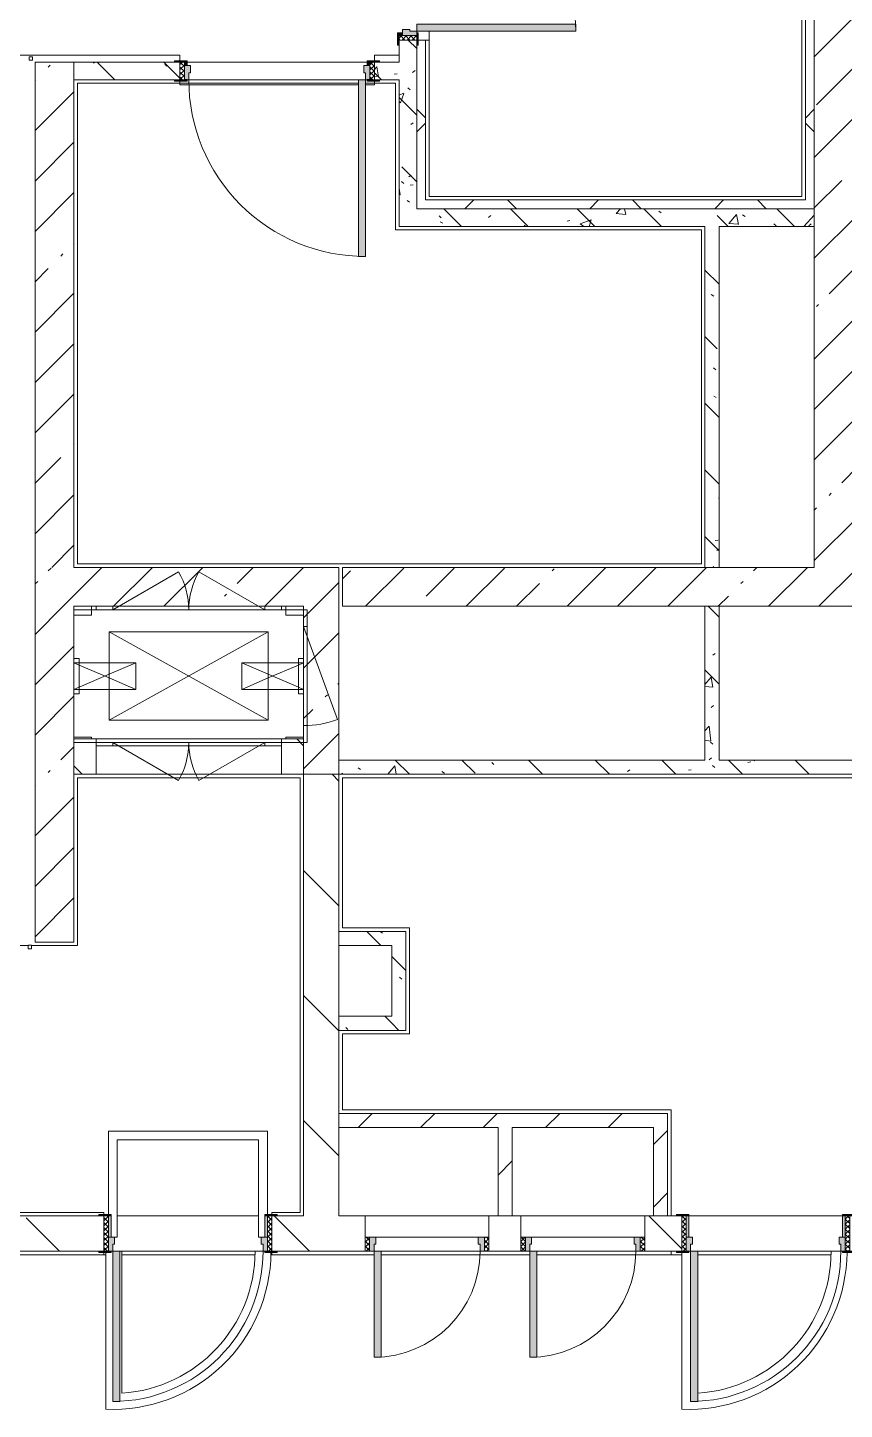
# Model space of a CAD drawing. Header units: millimetres. Extents: x -3724 to 231642, y -8553 to 29017.
# Drawn here: x 164412 to 169034, y 12505 to 20325 of the extents above; entities that cross this region are included whole.
import ezdxf

# ---------------------------------------------------------------- set-up
doc = ezdxf.new("R2010")
doc.units = ezdxf.units.MM
for name, color, linetype, lineweight, true_color in [('A-DOOR-2', 7, 'Continuous', 5, 0xaaaaaa), ('A-DOOR-3', 7, 'Continuous', 5, 0xe2e2e2), ('A-DOOR-FRAM-3', 7, 'Continuous', 5, 0xe2e2e2), ('A-DOOR-FRAM-4', 7, 'Continuous', 5, 0xaaaaaa), ('A-FLOR-1', 7, 'Continuous', 5, 0xaaaaaa), ('I-WALL-5', 7, 'Continuous', 5, 0x787878)]:
    doc.layers.add(name, color=color, linetype=linetype, lineweight=lineweight, true_color=true_color)
for name, color, linetype, lineweight in [('A-GENM-1', 7, 'Continuous', 5), ('A-WALL', 7, 'Continuous', 9), ('A-WALL-3', 7, 'Continuous', 5), ('I-WALL-3', 7, 'Continuous', 5), ('M-EQPM-2', 7, 'Continuous', 5)]:
    doc.layers.add(name, color=color, linetype=linetype, lineweight=lineweight)
pattern_1 = [(45, (79704.28, 0), (-285.1231, 285.1231), []), (45, (79989.4, 0), (-285.1231, 285.1231), [504.031, -100.806, 16.764, -84.042])]
pattern_2 = [(135, (79704.3, 0), (-377.1708, -377.1708), [533.4, -88.9, 17.78, -88.9]), (135, (79704.3, 376.94), (-377.1708, -377.1708), []), (50, (79704.3, 0), (637.6445, -55.7866), [66.675, -733.425]), (355, (79704.3, 0), (-123.3494, 668.699), [53.34, -586.74]), (100.451, (79757.4, -4.65), (514.299, 612.908), [56.665, -623.315]), (46.184, (79704.3, 177.8), (948.7764, -147.15), [100.012, -1100.137]), (96.636, (79783.3, 165.5), (830.909, 865.997), [84.998, -934.973]), (351.184, (79704.3, 177.8), (830.918, 865.988), [80.01, -880.11]), (21, (79793.2, 133.35), (530.6506, -357.9283), [66.675, -733.425]), (326, (79793.2, 133.35), (216.308, 644.6585), [53.34, -586.74]), (71.451, (79837.4, 103.5), (746.9596, 286.7243), [56.665, -623.315]), (37.5, (79704.28, 0), (10.81053, 295.9426), [16.764, -562.864, 16.764, -578.866, -588.962]), (37.5, (79704.28, 0), (10.81053, 295.9426), [-1175.258, 16.764, -572.198]), (7.5, (79704.28, 0), (233.8692, 350.6318), [16.764, -322.834, 16.764, -549.529, -224.472]), (7.5, (79704.28, 0), (233.8692, 350.6318), [-905.891, 16.764, -207.708]), (327.5, (79506.03, 0), (474.5678, -20.0513), [16.764, -205.486, 16.764, -676.656, -920.115]), (327.5, (79506.03, 0), (474.5678, -20.0513), [-915.67, 16.764, -903.351]), (317.5, (79417.13, 0), (518.4522, 88.9934), [16.764, -272.161, 16.764, -443.738, -653.415]), (317.5, (79417.13, 0), (518.4522, 88.9934), [-749.427, 16.764, -636.651])]
pattern_3 = [(135, (79704.3, 0), (-353.5534, -353.5534), [])]
pattern_4 = [(45, (79704.28, 0), (-176.7767, 176.7767), [])]
pattern_5 = [(45, (79704.3, 0), (-353.5534, 353.5534), []), (135, (79704.3, 0), (-353.5534, -353.5534), [])]

# ---------------------------------------------------------------- blocks, each defined once
blk = doc.blocks.new('110_Дверь_СКБ_1Ст_Внутренняя1 - Д-11а _огнестойкость EI 15_-32666892-1_3_1_птичка')
at = {"layer": 'A-DOOR-2'}
h = blk.add_hatch(dxfattribs=at)
h.set_pattern_fill('FP_147', color=256, style=0, pattern_type=2)
h.set_pattern_definition([(135, (1751.41, 114.685), (-14.14214, -14.14214), []), (225, (1751.41, 114.685), (14.14214, -14.14214), [])])
h.paths.add_polyline_path([(537.5, 50), (537.5, -50), (562.5, -50), (562.5, 50)])
at = {"layer": 'A-DOOR-3'}
h = blk.add_hatch(color=256, dxfattribs=at)
h.paths.add_polyline_path([(-512.5, 50), (-512.5, -30), (-477.5, -30), (-477.5, 10), (-487.5, 10), (-487.5, 50), (-508.4, 50)])
h.paths.add_polyline_path([(522.5, 50), (512.5, 50), (512.5, 10), (502.5, 10), (502.5, -30), (537.5, -30), (537.5, 50)])
at = {"layer": 'A-DOOR-FRAM-3'}
for points in [[(-447.5, 1050), (-487.5, 1050), (-486.3, 50), (-447.5, 50), (-447.5, 900)], [(-537.5, 58), (-567.5, 58), (-567.5, 50), (-497.5, 50), (-497.5, 58), (-517.5, 58)], [(562.5, 58), (522.5, 58), (522.5, 50), (592.5, 50), (592.5, 58)], [(-497.5, -50), (-567.5, -50), (-567.5, -58), (-497.5, -58)], [(-497.5, -30), (-512.5, -30), (-512.5, -50), (-497.5, -50), (-497.5, -32.8)], [(537.5, -30), (522.5, -30), (522.5, -50), (537.5, -50)], [(537.5, -50), (522.5, -50), (522.5, -58), (592.5, -58), (592.5, -50), (562.5, -50)]]:
    blk.add_hatch(color=256, dxfattribs=at).paths.add_polyline_path(points)
at = {"layer": 'A-DOOR-FRAM-4'}
h = blk.add_hatch(dxfattribs=at)
h.set_pattern_fill('FP_148', color=256, style=0, pattern_type=2)
h.set_pattern_definition([(45, (-371.384, 114.685), (-14.1421, 14.1421), []), (135, (-371.384, 114.685), (-14.1421, -14.1421), [])])
h.paths.add_polyline_path([(-537.5, 50), (-537.5, -50), (-512.5, -50), (-512.5, 50)])
at = {"layer": 'A-DOOR-2'}
for p, q in [((-487.5, 1050), (-487.5, 50)), ((-447.5, 1050), (-487.5, 1050)), ((-447.5, 50), (-447.5, 1050)), ((-487.5, 50), (-447.5, 50))]:
    blk.add_line(p, q, dxfattribs=at)
blk.add_arc((-487.5, 50), 1000, 360, 90, dxfattribs=at)
at = {"layer": 'A-DOOR-FRAM-4'}
for p, q in [((-497.5, 58), (-567.5, 58)), ((-567.5, 58), (-567.5, 50)), ((-567.5, 50), (-497.5, 50)), ((-512.5, 50), (-537.5, 50)), ((-537.5, 50), (-537.5, -50)), ((-487.5, 50), (-512.5, 50)), ((-512.5, 50), (-512.5, -30)), ((-512.5, -50), (-512.5, 50)), ((-497.5, 50), (-512.5, 50)), ((-512.5, 50), (-512.5, 49)), ((-512.5, 49), (-497.5, 49)), ((-497.5, 50), (-497.5, 58)), ((-497.5, 49), (-497.5, 50)), ((-487.5, 10), (-487.5, 50)), ((-477.5, 10), (-487.5, 10)), ((-477.5, -30), (-477.5, 10)), ((512.5, 10), (502.5, 10)), ((502.5, 10), (502.5, -30)), ((512.5, 50), (512.5, 10)), ((537.5, 50), (512.5, 50)), ((592.5, 58), (522.5, 58)), ((522.5, 58), (522.5, 50)), ((537.5, 50), (522.5, 50)), ((522.5, 50), (522.5, 49)), ((522.5, 50), (592.5, 50)), ((522.5, 49), (537.5, 49)), ((537.5, -30), (537.5, 50)), ((562.5, 50), (537.5, 50)), ((537.5, 50), (537.5, -50)), ((537.5, 49), (537.5, 50)), ((562.5, -50), (562.5, 50)), ((592.5, 50), (592.5, 58)), ((-497.5, -50), (-567.5, -50)), ((-567.5, -50), (-567.5, -58)), ((-567.5, -58), (-497.5, -58)), ((-537.5, -50), (-512.5, -50)), ((-512.5, -30), (-477.5, -30)), ((-497.5, -30), (-512.5, -30)), ((-512.5, -30), (-512.5, -50)), ((-512.5, -50), (-497.5, -50)), ((-497.5, -50), (-497.5, -30)), ((-497.5, -58), (-497.5, -50)), ((502.5, -30), (537.5, -30)), ((537.5, -30), (522.5, -30)), ((522.5, -30), (522.5, -50)), ((522.5, -50), (537.5, -50)), ((592.5, -50), (522.5, -50)), ((522.5, -50), (522.5, -58)), ((522.5, -58), (592.5, -58)), ((537.5, -50), (537.5, -30)), ((537.5, -50), (562.5, -50)), ((592.5, -58), (592.5, -50))]:
    blk.add_line(p, q, dxfattribs=at)
blk = doc.blocks.new('110_Дверь_СКБ_2Ст - Д-10а_ СОШ_Дв_1450x2100h_Горячий цех-25784455-1_3_1_птичка')
at = {"layer": 'A-DOOR-2'}
h = blk.add_hatch(dxfattribs=at)
h.set_pattern_fill('FP_156', color=256, style=0, pattern_type=2)
h.set_pattern_definition([(135, (1601.41, 114.685), (-14.14214, -14.14214), []), (225, (1601.41, 114.685), (14.14214, -14.14214), [])])
h.paths.add_polyline_path([(712.5, 50), (687.5, 50), (687.5, -50), (712.5, -50)])
at = {"layer": 'A-DOOR-3'}
for points in [[(662.5, 100), (662.5, 950), (622.5, 950), (622.5, 50), (662.5, 50)], [(-597.5, 98.9), (-597.5, 450), (-637.5, 450), (-637.5, 50), (-597.5, 50)]]:
    blk.add_hatch(color=256, dxfattribs=at).paths.add_polyline_path(points)
h = blk.add_hatch(color=256, dxfattribs=at)
h.paths.add_polyline_path([(687.5, -30), (687.5, 50), (662.5, 50), (662.5, 10), (652.5, 10), (652.5, -30), (662.5, -30)])
h.paths.add_polyline_path([(-627.5, -6), (-627.5, 10), (-637.5, 10), (-637.5, 50), (-662.5, 50), (-662.5, -30), (-627.5, -28.9)])
at = {"layer": 'A-DOOR-FRAM-3'}
for points in [[(-647.5, 58), (-717.5, 58), (-712.5, 50), (-647.5, 50)], [(742.5, 58), (672.5, 58), (672.5, 50), (742.5, 50)], [(-647.5, -50), (-717.5, -53.5), (-712.5, -58), (-647.5, -58)], [(-647.5, -30), (-662.5, -30), (-662.5, -50), (-647.5, -50)], [(687.5, -30), (672.5, -30), (672.5, -50), (687.5, -50)], [(742.5, -50), (672.5, -50), (672.5, -58), (742.5, -58)]]:
    blk.add_hatch(color=256, dxfattribs=at).paths.add_polyline_path(points)
at = {"layer": 'A-DOOR-FRAM-4'}
h = blk.add_hatch(dxfattribs=at)
h.set_pattern_fill('FP_157', color=256, style=0, pattern_type=2)
h.set_pattern_definition([(45, (-521.384, 114.685), (-14.1421, 14.1421), []), (135, (-521.384, 114.685), (-14.1421, -14.1421), [])])
h.paths.add_polyline_path([(-662.5, -24.2), (-662.5, 50), (-687.5, 50), (-687.5, -50), (-662.5, -50)])
at = {"layer": 'A-DOOR-2'}
for p, q in [((662.5, 950), (622.5, 950)), ((622.5, 950), (622.5, 50)), ((662.5, 50), (662.5, 950)), ((-637.5, 450), (-637.5, 50)), ((-597.5, 450), (-637.5, 450)), ((-597.5, 50), (-597.5, 450)), ((-637.5, 50), (-597.5, 50)), ((622.5, 50), (662.5, 50))]:
    blk.add_line(p, q, dxfattribs=at)
for centre, radius, start, end in [((662.5, 50), 900, 90, 180), ((-637.5, 50), 400, 0, 90)]:
    blk.add_arc(centre, radius, start, end, dxfattribs=at)
at = {"layer": 'A-DOOR-FRAM-4'}
for p, q in [((-647.5, 58), (-717.5, 58)), ((-717.5, 58), (-717.5, 50)), ((-717.5, 50), (-647.5, 50)), ((-662.5, 50), (-687.5, 50)), ((-687.5, 50), (-687.5, -50)), ((-637.5, 50), (-662.5, 50)), ((-662.5, 50), (-662.5, -30)), ((-662.5, -50), (-662.5, 50)), ((-647.5, 50), (-647.5, 58)), ((-637.5, 10), (-637.5, 50)), ((-627.5, 10), (-637.5, 10)), ((-627.5, -30), (-627.5, 10)), ((662.5, 10), (652.5, 10)), ((652.5, 10), (652.5, -30)), ((662.5, 50), (662.5, 10)), ((687.5, 50), (662.5, 50)), ((742.5, 58), (672.5, 58)), ((672.5, 58), (672.5, 50)), ((672.5, 50), (742.5, 50)), ((687.5, -30), (687.5, 50)), ((712.5, 50), (687.5, 50)), ((687.5, 50), (687.5, -50)), ((712.5, -50), (712.5, 50)), ((742.5, 50), (742.5, 58)), ((-647.5, -50), (-717.5, -50)), ((-717.5, -50), (-717.5, -58)), ((-717.5, -58), (-647.5, -58)), ((-687.5, -50), (-662.5, -50)), ((-662.5, -30), (-627.5, -30)), ((-647.5, -30), (-662.5, -30)), ((-662.5, -30), (-662.5, -50)), ((-662.5, -50), (-647.5, -50)), ((-647.5, -50), (-647.5, -30)), ((-647.5, -58), (-647.5, -50)), ((652.5, -30), (687.5, -30)), ((687.5, -30), (672.5, -30)), ((672.5, -30), (672.5, -50)), ((672.5, -50), (687.5, -50)), ((742.5, -50), (672.5, -50)), ((672.5, -50), (672.5, -58)), ((672.5, -58), (742.5, -58)), ((687.5, -50), (687.5, -30)), ((687.5, -50), (712.5, -50)), ((742.5, -58), (742.5, -50))]:
    blk.add_line(p, q, dxfattribs=at)
blk = doc.blocks.new('110_Дверь_СКБ_1Ст_Внутренняя1 - Д-8 950x2100h_охрана-31784688-1_3_1_птичка')
at = {"layer": 'A-DOOR-2'}
h = blk.add_hatch(dxfattribs=at)
h.set_pattern_fill('FP_61', color=256, style=0, pattern_type=2)
h.set_pattern_definition([(135, (1826.41, 164.685), (-14.14214, -14.14214), []), (225, (1826.41, 164.685), (14.14214, -14.14214), [])])
h.paths.add_polyline_path([(487.5, 100), (462.5, 100), (462.5, -100), (487.5, -100)])
at = {"layer": 'A-DOOR-3'}
h = blk.add_hatch(color=256, dxfattribs=at)
h.paths.add_polyline_path([(-422.5, 100), (-437.5, 100), (-437.5, 20), (-402.5, 20), (-402.5, 60), (-412.5, 60), (-412.5, 100)])
h.paths.add_polyline_path([(462.5, 100), (437.5, 100), (437.5, 60), (427.5, 60), (427.5, 20), (462.5, 20)])
at = {"layer": 'A-DOOR-FRAM-3'}
for points in [[(397.5, 950), (397.5, 100), (437.5, 100), (437.5, 950)], [(-451.5, 108), (-492.5, 108), (-492.5, 100), (-422.5, 100), (-422.5, 108), (-442.5, 108)], [(462.5, 108), (447.5, 108), (447.5, 100), (517.5, 100), (517.5, 108), (467.5, 108)], [(-437.5, 20), (-437.5, -100), (-422.5, -100), (-422.5, 20)], [(447.5, 20), (447.5, -100), (462.5, -100), (462.5, 20)], [(-451.5, -100), (-492.5, -100), (-492.5, -108), (-422.5, -108), (-422.5, -100), (-437.5, -100)], [(487.5, -100), (447.5, -100), (447.5, -108), (517.5, -108), (517.5, -100)]]:
    blk.add_hatch(color=256, dxfattribs=at).paths.add_polyline_path(points)
at = {"layer": 'A-DOOR-FRAM-4'}
h = blk.add_hatch(dxfattribs=at)
h.set_pattern_fill('FP_62', color=256, style=0, pattern_type=2)
h.set_pattern_definition([(45, (-296.384, 164.685), (-14.1421, 14.1421), []), (135, (-296.384, 164.685), (-14.1421, -14.1421), [])])
h.paths.add_polyline_path([(-458.5, 100), (-462.5, 100), (-462.5, -100), (-437.5, -100), (-437.5, 100), (-451.5, 100)])
at = {"layer": 'A-DOOR-2'}
for p, q in [((437.5, 950), (397.5, 950)), ((397.5, 950), (397.5, 100)), ((437.5, 100), (437.5, 950)), ((397.5, 100), (437.5, 100))]:
    blk.add_line(p, q, dxfattribs=at)
blk.add_arc((437.5, 100), 850, 90, 180, dxfattribs=at)
at = {"layer": 'A-DOOR-FRAM-4'}
for p, q in [((-422.5, 108), (-492.5, 108)), ((-492.5, 108), (-492.5, 100)), ((-492.5, 100), (-422.5, 100)), ((-437.5, 100), (-462.5, 100)), ((-462.5, 100), (-462.5, -100)), ((-412.5, 100), (-437.5, 100)), ((-437.5, 100), (-437.5, 20)), ((-437.5, -100), (-437.5, 100)), ((-422.5, 100), (-437.5, 100)), ((-437.5, 100), (-437.5, 99)), ((-437.5, 99), (-422.5, 99)), ((-422.5, 100), (-422.5, 108)), ((-422.5, 99), (-422.5, 100)), ((-412.5, 60), (-412.5, 100)), ((437.5, 100), (437.5, 60)), ((462.5, 100), (437.5, 100)), ((517.5, 108), (447.5, 108)), ((447.5, 108), (447.5, 100)), ((462.5, 100), (447.5, 100)), ((447.5, 100), (447.5, 99)), ((447.5, 100), (517.5, 100)), ((447.5, 99), (462.5, 99)), ((462.5, 20), (462.5, 100)), ((487.5, 100), (462.5, 100)), ((462.5, 100), (462.5, -100)), ((462.5, 99), (462.5, 100)), ((487.5, -100), (487.5, 100)), ((517.5, 100), (517.5, 108)), ((-437.5, 20), (-402.5, 20)), ((-422.5, 20), (-437.5, 20)), ((-437.5, 20), (-437.5, -100)), ((-422.5, -100), (-422.5, 20)), ((-402.5, 60), (-412.5, 60)), ((-402.5, 20), (-402.5, 60)), ((437.5, 60), (427.5, 60)), ((427.5, 60), (427.5, 20)), ((427.5, 20), (462.5, 20)), ((462.5, 20), (447.5, 20)), ((447.5, 20), (447.5, -100)), ((462.5, -100), (462.5, 20)), ((-422.5, -100), (-492.5, -100)), ((-492.5, -100), (-492.5, -108)), ((-492.5, -108), (-422.5, -108)), ((-462.5, -100), (-437.5, -100)), ((-437.5, -100), (-422.5, -100)), ((-422.5, -108), (-422.5, -100)), ((447.5, -100), (462.5, -100)), ((517.5, -100), (447.5, -100)), ((447.5, -100), (447.5, -108)), ((447.5, -108), (517.5, -108)), ((462.5, -100), (487.5, -100)), ((517.5, -108), (517.5, -100))]:
    blk.add_line(p, q, dxfattribs=at)
blk = doc.blocks.new('160_Подъемник - 160_Подъемник-23521422-1_3_1_птичка')
at = {"layer": 'A-GENM-1'}
for p, q in [((220, 0), (592.4, 215)), ((220, 0), (592.4, 215)), ((220, 0), (592.4, 215)), ((1080, 0), (707.6, 215)), ((1080, 0), (707.6, 215)), ((1080, 0), (707.6, 215)), ((-20, -95), (-20, 0)), ((-20, 0), (0, 0)), ((0, 0), (0, -95)), ((220, 20), (125, 20)), ((125, 20), (125, 0)), ((220, 20), (125, 20)), ((125, 20), (125, 0)), ((220, 20), (125, 20)), ((125, 20), (125, 0)), ((220, 0), (220, 20)), ((1080, 20), (220, 20)), ((220, 20), (1080, 20)), ((220, 0), (220, 20)), ((1080, 20), (220, 20)), ((220, 20), (1080, 20)), ((220, 0), (220, 20)), ((1080, 20), (220, 20)), ((220, 20), (1080, 20)), ((1080, 0), (1080, 20)), ((1080, 20), (1175, 20)), ((1080, 0), (1080, 20)), ((1080, 20), (1175, 20)), ((1080, 0), (1080, 20)), ((1080, 20), (1175, 20)), ((1175, 20), (1175, 0)), ((1175, 20), (1175, 0)), ((1175, 20), (1175, 0)), ((125, 0), (220, 0)), ((125, 0), (220, 0)), ((125, 0), (220, 0)), ((1175, 0), (1080, 0)), ((1175, 0), (1080, 0)), ((1175, 0), (1080, 0)), ((0, -655), (-191.5, -128.8)), ((0, -95), (-20, -95)), ((-20, -95), (-20, -655)), ((-20, -655), (-20, -95)), ((0, -655), (-20, -655)), ((-20, -655), (-20, -750)), ((0, -750), (0, -655)), ((-20, -750), (0, -750)), ((125, -770), (125, -750)), ((125, -750), (220, -750)), ((125, -770), (125, -750)), ((125, -750), (220, -750)), ((125, -770), (125, -750)), ((125, -750), (220, -750)), ((220, -770), (125, -770)), ((220, -770), (125, -770)), ((220, -770), (125, -770)), ((220, -750), (220, -770)), ((220, -750), (592.4, -965)), ((220, -750), (220, -770)), ((220, -750), (592.4, -965)), ((220, -750), (220, -770)), ((220, -750), (592.4, -965)), ((220, -770), (792, -770)), ((1080, -770), (220, -770)), ((220, -770), (1080, -770)), ((1080, -770), (220, -770)), ((220, -770), (1080, -770)), ((1080, -770), (508, -770)), ((1080, -750), (707.6, -965)), ((1080, -750), (707.6, -965)), ((1080, -750), (707.6, -965)), ((1080, -750), (1080, -770)), ((1175, -750), (1080, -750)), ((1080, -750), (1080, -770)), ((1175, -750), (1080, -750)), ((1080, -750), (1080, -770)), ((1175, -750), (1080, -750)), ((1080, -770), (1175, -770)), ((1080, -770), (1175, -770)), ((1080, -770), (1175, -770)), ((1175, -770), (1175, -750)), ((1175, -770), (1175, -750)), ((1175, -770), (1175, -750))]:
    blk.add_line(p, q, dxfattribs=at)
for centre, radius, start, end in [((220, 0), 430, 0, 30), ((220, 0), 430, 0, 30), ((220, 0), 430, 0, 30), ((1080, 0), 430, 150, 180), ((1080, 0), 430, 150, 180), ((1080, 0), 430, 150, 180), ((0, -655), 560, 90, 110), ((220, -750), 430, 330, 0), ((220, -750), 430, 330, 0), ((220, -750), 430, 330, 0), ((1080, -750), 430, 180, 210), ((1080, -750), 430, 180, 210), ((1080, -750), 430, 180, 210)]:
    blk.add_arc(centre, radius, start, end, dxfattribs=at)
at = {"layer": 'M-EQPM-2'}
for p, q in [((1300, 0), (0, 0)), ((0, 0), (0, -750)), ((1300, -750), (1300, 0)), ((1100, -625), (200, -125)), ((200, -625), (1100, -125)), ((1100, -125), (200, -125)), ((200, -125), (200, -625)), ((1100, -125), (200, -125)), ((200, -125), (200, -625)), ((200, -300), (200, -125)), ((200, -125), (1100, -125)), ((1100, -625), (1100, -125)), ((1100, -625), (1100, -125)), ((1100, -125), (1100, -300)), ((200, -450), (200, -300)), ((1100, -300), (1100, -450)), ((200, -625), (200, -450)), ((1100, -450), (1100, -625)), ((200, -625), (1100, -625)), ((200, -625), (1100, -625)), ((1100, -625), (200, -625)), ((0, -750), (1300, -750))]:
    blk.add_line(p, q, dxfattribs=at)
blk = doc.blocks.new('Закладная деталь приямка - 350_150-20924309-1_3_1_птичка')
at = {"layer": 'M-EQPM-2'}
for p, q in [((-145, 75), (-175, 75)), ((-175, 75), (-145, 75)), ((-145, 62.1), (-175, 75)), ((25, 75), (-145, 75)), ((-145, 75), (25, 75)), ((25, -10.7), (-145, 62.1)), ((-145, -62.1), (25, 10.7)), ((175, 75), (25, 75)), ((25, 75), (175, 75)), ((25, 10.7), (175, 75)), ((175, -75), (175, 75)), ((175, -75), (175, 75)), ((-175, -75), (-145, -62.1)), ((-175, -75), (-145, -75)), ((-175, -75), (-145, -75)), ((-145, -75), (25, -75)), ((-145, -75), (25, -75)), ((175, -75), (25, -10.7)), ((25, -75), (175, -75)), ((25, -75), (175, -75))]:
    blk.add_line(p, q, dxfattribs=at)
blk = doc.blocks.new('Закладная деталь приямка - 350_150-V225-1_3_1_птичка')
at = {"layer": 'M-EQPM-2'}
for p, q in [((-25, 75), (-175, 75)), ((-175, 75), (-175, -75)), ((-175, 75), (-175, -75)), ((-175, 75), (-25, 75)), ((-25, 10.7), (-175, 75)), ((145, 75), (-25, 75)), ((-25, 75), (145, 75)), ((-25, -10.7), (145, 62.1)), ((145, -62.1), (-25, 10.7)), ((175, 75), (145, 75)), ((145, 75), (175, 75)), ((145, 62.1), (175, 75)), ((-175, -75), (-25, -10.7)), ((-175, -75), (-25, -75)), ((-175, -75), (-25, -75)), ((-25, -75), (145, -75)), ((-25, -75), (145, -75)), ((175, -75), (145, -62.1)), ((145, -75), (175, -75)), ((145, -75), (175, -75))]:
    blk.add_line(p, q, dxfattribs=at)
blk = doc.blocks.new('Закладная деталь приямка - 150_100-20924311-1_3_1_птичка')
at = {"layer": 'M-EQPM-2'}
for p, q in [((85070, 16310), (84970, 16310)), ((84970, 16310), (85070, 16310)), ((85070, 16300), (85070, 16310)), ((85070, 16310), (85070, 16300))]:
    blk.add_line(p, q, dxfattribs=at)
blk = doc.blocks.new('Закладная деталь приямка - 150_100-V226-1_3_1_птичка')
at = {"layer": 'M-EQPM-2'}
for p, q in [((86270, 16310), (86170, 16310)), ((86170, 16310), (86270, 16310)), ((86170, 16310), (86170, 16300)), ((86170, 16310), (86170, 16300))]:
    blk.add_line(p, q, dxfattribs=at)
blk = doc.blocks.new('Закладная деталь приямка - 150_100-V227-1_3_1_птичка')
at = {"layer": 'M-EQPM-2'}
for p, q in [((86170, 17000), (86170, 17050)), ((86170, 17000), (86170, 17050)), ((86270, 17000), (86170, 17000)), ((86170, 17000), (86270, 17000))]:
    blk.add_line(p, q, dxfattribs=at)
blk = doc.blocks.new('Закладная деталь приямка - 150_100-V228-1_3_1_птичка')
at = {"layer": 'M-EQPM-2'}
for p, q in [((85070, 17050), (85070, 17000)), ((85070, 17050), (85070, 17000)), ((84970, 17000), (85070, 17000)), ((85070, 17000), (84970, 17000))]:
    blk.add_line(p, q, dxfattribs=at)
blk = doc.blocks.new('Закладная деталь приямка - 200_100-20924312-1_3_1_птичка')
at = {"layer": 'M-EQPM-2'}
for p, q in [((86240, 16755), (86240, 16555)), ((86240, 16555), (86240, 16755)), ((86270, 16755), (86240, 16755)), ((86240, 16755), (86270, 16755)), ((86240, 16555), (86270, 16555)), ((86240, 16555), (86270, 16555))]:
    blk.add_line(p, q, dxfattribs=at)
blk = doc.blocks.new('Закладная деталь приямка - 200_100-V229-1_3_1_птичка')
at = {"layer": 'M-EQPM-2'}
for p, q in [((85000, 16755), (84970, 16755)), ((85000, 16755), (84970, 16755)), ((85000, 16555), (85000, 16755)), ((85000, 16755), (85000, 16555)), ((84970, 16555), (85000, 16555)), ((85000, 16555), (84970, 16555))]:
    blk.add_line(p, q, dxfattribs=at)
blk = doc.blocks.new('110_Дверь_СКБ_1Ст - д-18 700x2100h_Технический шкаф ЭОМ и СС-23257539-1_3_1_птичка')
at = {"layer": 'A-DOOR-2'}
h = blk.add_hatch(dxfattribs=at)
h.set_pattern_fill('FP_83', color=256, style=0, pattern_type=2)
h.set_pattern_definition([(135, (1951.41, 164.685), (-14.14214, -14.14214), []), (225, (1951.41, 164.685), (14.14214, -14.14214), [])])
h.paths.add_polyline_path([(362.5, 100), (337.5, 100), (337.5, 20), (362.5, 20)])
at = {"layer": 'A-DOOR-3'}
h = blk.add_hatch(color=256, dxfattribs=at)
h.paths.add_polyline_path([(-312.5, 100), (-312.5, 20), (-277.5, 20), (-277.5, 60), (-287.5, 60), (-287.5, 100), (-297.5, 100)])
h.paths.add_polyline_path([(312.5, 100), (312.5, 60), (302.5, 60), (302.5, 20), (337.5, 20), (337.5, 100), (322.5, 100)])
at = {"layer": 'A-DOOR-FRAM-3'}
blk.add_hatch(color=256, dxfattribs=at).paths.add_polyline_path([(272.5, 700), (272.5, 100), (312.5, 100), (312.5, 700)])
at = {"layer": 'A-DOOR-FRAM-4'}
h = blk.add_hatch(dxfattribs=at)
h.set_pattern_fill('FP_84', color=256, style=0, pattern_type=2)
h.set_pattern_definition([(45, (-171.384, 164.685), (-14.1421, 14.1421), []), (135, (-171.384, 164.685), (-14.1421, -14.1421), [])])
h.paths.add_polyline_path([(-337.5, 100), (-337.5, 20), (-312.5, 20), (-312.5, 100)])
at = {"layer": 'A-DOOR-2'}
for p, q in [((312.5, 700), (272.5, 700)), ((272.5, 700), (272.5, 100)), ((312.5, 100), (312.5, 700)), ((272.5, 100), (312.5, 100))]:
    blk.add_line(p, q, dxfattribs=at)
blk.add_arc((312.5, 100), 600, 90, 180, dxfattribs=at)
at = {"layer": 'A-DOOR-FRAM-4'}
for p, q in [((-312.5, 100), (-337.5, 100)), ((-337.5, 100), (-337.5, 20)), ((-287.5, 100), (-312.5, 100)), ((-312.5, 100), (-312.5, 20)), ((-312.5, 20), (-312.5, 100)), ((-287.5, 60), (-287.5, 100)), ((-287.5, 100), (272.5, 100)), ((312.5, 100), (312.5, 60)), ((337.5, 100), (312.5, 100)), ((337.5, 20), (337.5, 100)), ((362.5, 100), (337.5, 100)), ((337.5, 100), (337.5, 20)), ((362.5, 20), (362.5, 100)), ((-337.5, 20), (-312.5, 20)), ((-312.5, 20), (-277.5, 20)), ((-277.5, 60), (-287.5, 60)), ((-277.5, 20), (-277.5, 60)), ((302.5, 20), (-277.5, 20)), ((312.5, 60), (302.5, 60)), ((302.5, 60), (302.5, 20)), ((302.5, 20), (337.5, 20)), ((337.5, 20), (362.5, 20))]:
    blk.add_line(p, q, dxfattribs=at)
blk = doc.blocks.new('DOR_Проход в стене_Прямоугольный - 1050x1150 EI30-23344994-1_3_1_птичка')
at = {"layer": 'A-DOOR-2'}
for p, q in [((525, 100), (-525, 100)), ((525, -100), (-525, -100))]:
    blk.add_line(p, q, dxfattribs=at)

msp = doc.modelspace()

# ---------------------------------------------------------------- hatches: boundary and pattern name
at = {"layer": 'I-WALL-3'}
h = msp.add_hatch(dxfattribs=at)
h.set_pattern_fill('FP_118', color=256, style=0, pattern_type=2)
h.set_pattern_definition(pattern_1)
h.paths.add_polyline_path([(169114.3, 17270), (169114.3, 27100), (168864.3, 27100), (168864.3, 17270), (168958.1, 17270)])
h = msp.add_hatch(dxfattribs=at)
h.set_pattern_fill('FP_137', color=256, style=0, pattern_type=2)
h.set_pattern_definition(pattern_5)
h.paths.add_polyline_path([(166614.3, 19300), (166664.3, 19300), (166664.3, 20255), (166622.3, 20255), (166622.3, 20225), (166614.3, 20225), (166614.3, 19350)])
h.paths.add_polyline_path([(166664.3, 21655), (166664.3, 23430), (166614.3, 23430), (166614.4, 21685), (166622.3, 21680), (166622.3, 21655)])
h = msp.add_hatch(dxfattribs=at)
h.set_pattern_fill('FP_137', color=256, style=0, pattern_type=2)
h.set_pattern_definition(pattern_5)
h.paths.add_polyline_path([(168814.3, 19350), (168864.3, 19351.2), (168864.3, 23100), (168814.3, 23100), (168814.3, 19370)])
h = msp.add_hatch(dxfattribs=at)
h.set_pattern_fill('FP_118', color=256, style=0, pattern_type=2)
h.set_pattern_definition(pattern_1)
h.paths.add_polyline_path([(164674.3, 17270), (164674.3, 20130), (164454.3, 20130), (164454.3, 17270)])
h = msp.add_hatch(dxfattribs=at)
h.set_pattern_fill('FP_137', color=256, style=0, pattern_type=2)
h.set_pattern_definition(pattern_5)
h.paths.add_polyline_path([(168225.3, 19300), (168864.3, 19300), (168864.3, 19350), (166664.3, 19350), (166668, 19300), (166860.5, 19300)])
h = msp.add_hatch(dxfattribs=at)
h.set_pattern_fill('FP_118', color=256, style=0, pattern_type=2)
h.set_pattern_definition(pattern_1)
h.paths.add_polyline_path([(165623.4, 17050), (165974.3, 17050), (165974.3, 17270), (164454.3, 17266.2), (164454.3, 17050), (165436.6, 17050)])
h = msp.add_hatch(dxfattribs=at)
h.set_pattern_fill('FP_118', color=256, style=0, pattern_type=2)
h.set_pattern_definition(pattern_1)
h.paths.add_polyline_path([(166174.3, 16100), (166174.3, 17270), (165974.3, 17266.2), (165974.3, 16100)])
h = msp.add_hatch(dxfattribs=at)
h.set_pattern_fill('FP_118', color=256, style=0, pattern_type=2)
h.set_pattern_definition(pattern_1)
h.paths.add_polyline_path([(172514.3, 17050), (172514.3, 17270), (166194.3, 17266.2), (166194.3, 17050), (172494.3, 17050)])
h = msp.add_hatch(dxfattribs=at)
h.set_pattern_fill('FP_118', color=256, style=0, pattern_type=2)
h.set_pattern_definition(pattern_1)
h.paths.add_polyline_path([(164674.3, 15150), (164674.3, 17050), (164454.3, 17050), (164454.3, 15150), (164502.6, 15150)])
h = msp.add_hatch(dxfattribs=at)
h.set_pattern_fill('FP_136', color=256, style=0, pattern_type=2)
h.set_pattern_definition(pattern_3)
h.paths.add_polyline_path([(164744.3, 16100), (164799.3, 16100), (164799.3, 16300), (164674.3, 16300), (164674.3, 16100), (164728.3, 16100)])
h.paths.add_polyline_path([(165974.3, 16100), (165974.3, 16300), (165849.3, 16300), (165849.3, 16100)])
h = msp.add_hatch(dxfattribs=at)
h.set_pattern_fill('FP_136', color=256, style=0, pattern_type=2)
h.set_pattern_definition(pattern_3)
h.paths.add_polyline_path([(165974.3, 13600), (166174.3, 13600), (166174.3, 16100), (165974.3, 16100), (165974.3, 13620)])
h = msp.add_hatch(dxfattribs=at)
h.set_pattern_fill('FP_135', color=256, style=0, pattern_type=2)
h.set_pattern_definition(pattern_4)
h.paths.add_polyline_path([(167154.3, 14100), (168034.3, 14100), (168034.3, 14180), (166174.3, 14180), (166174.3, 14100), (167074.3, 14100)])
h = msp.add_hatch(dxfattribs=at)
h.set_pattern_fill('FP_135', color=256, style=0, pattern_type=2)
h.set_pattern_definition(pattern_4)
h.paths.add_polyline_path([(167154.3, 13600), (167154.3, 14100), (167074.3, 14100), (167074.3, 13600)])
h = msp.add_hatch(dxfattribs=at)
h.set_pattern_fill('FP_135', color=256, style=0, pattern_type=2)
h.set_pattern_definition(pattern_4)
h.paths.add_polyline_path([(167954.3, 13600), (168034.3, 13600), (168034.3, 14100), (167954.3, 14100), (167954.3, 13640)])
h = msp.add_hatch(dxfattribs=at)
h.set_pattern_fill('FP_136', color=256, style=0, pattern_type=2)
h.set_pattern_definition(pattern_3)
h.paths.add_polyline_path([(164814.3, 13400), (164844.3, 13400), (164844.3, 13600), (164404.3, 13600), (164404.3, 13400), (164762.9, 13400)])
h.paths.add_polyline_path([(165794.3, 13400), (166322.7, 13400), (166322.7, 13600), (165794.3, 13600)])
h.paths.add_polyline_path([(167909.3, 13400), (168114.3, 13400), (168114.3, 13600), (167904.3, 13600), (167904.3, 13400)])
h.paths.add_polyline_path([(167074.3, 13400), (167204.3, 13400), (167204.3, 13600), (167022.7, 13600), (167022.7, 13400)])
at = {"layer": 'I-WALL-5'}
h = msp.add_hatch(dxfattribs=at)
h.set_pattern_fill('FP_144', color=256, style=0, pattern_type=2)
h.set_pattern_definition(pattern_2)
h.paths.add_polyline_path([(166614.3, 20030), (166614.3, 20255), (166514.3, 20255), (166514.3, 20030)])
h.paths.add_polyline_path([(166614.3, 21655), (166614.3, 21680), (166514.3, 21680), (166514.3, 21655), (166543.5, 21655)])
h = msp.add_hatch(dxfattribs=at)
h.set_pattern_fill('FP_144', color=256, style=0, pattern_type=2)
h.set_pattern_definition(pattern_2)
h.paths.add_polyline_path([(166404.3, 20030), (166514.3, 20030), (166514.3, 20130), (166374.3, 20130), (166374.3, 20030)])
h.paths.add_polyline_path([(165197.7, 20030), (165274.3, 20030), (165274.3, 20130), (164674.3, 20130), (164674.3, 20030), (165138.9, 20030)])
h = msp.add_hatch(dxfattribs=at)
h.set_pattern_fill('FP_144', color=256, style=0, pattern_type=2)
h.set_pattern_definition(pattern_2)
h.paths.add_polyline_path([(166514.3, 19200), (166614.3, 19200), (166614.3, 20030), (166514.3, 20030), (166514.3, 19300)])
h = msp.add_hatch(dxfattribs=at)
h.set_pattern_fill('FP_144', color=256, style=0, pattern_type=2)
h.set_pattern_definition(pattern_2)
h.paths.add_polyline_path([(166614.3, 19200), (168864.3, 19200), (168864.3, 19300), (166614.3, 19300)])
h = msp.add_hatch(dxfattribs=at)
h.set_pattern_fill('FP_144', color=256, style=0, pattern_type=2)
h.set_pattern_definition(pattern_2)
h.paths.add_polyline_path([(168245.3, 16180), (168325.3, 16183.1), (168325.3, 17050), (168245.3, 17050), (168245.3, 16186.9)])
h.paths.add_polyline_path([(168245.3, 17270), (168325.3, 17270), (168325.3, 19200), (168245.3, 19200), (168245.3, 17290)])
h = msp.add_hatch(dxfattribs=at)
h.set_pattern_fill('FP_144', color=256, style=0, pattern_type=2)
h.set_pattern_definition(pattern_2)
h.paths.add_polyline_path([(169254.3, 16100), (169254.3, 16180), (166174.3, 16180), (166174.3, 16100), (169178.3, 16100)])
h = msp.add_hatch(dxfattribs=at)
h.set_pattern_fill('FP_144', color=256, style=0, pattern_type=2)
h.set_pattern_definition(pattern_2)
h.paths.add_polyline_path([(166552.7, 15130), (166552.7, 15210), (166174.3, 15210), (166174.3, 15130), (166472.7, 15130)])
h = msp.add_hatch(dxfattribs=at)
h.set_pattern_fill('FP_144', color=256, style=0, pattern_type=2)
h.set_pattern_definition(pattern_2)
h.paths.add_polyline_path([(166552.7, 14650), (166552.7, 15130), (166472.7, 15130), (166472.7, 14650)])
h = msp.add_hatch(dxfattribs=at)
h.set_pattern_fill('FP_144', color=256, style=0, pattern_type=2)
h.set_pattern_definition(pattern_2)
h.paths.add_polyline_path([(166174.3, 14650), (166472.7, 14650), (166472.7, 14730), (166174.3, 14730)])

# ---------------------------------------------------------------- linework, layer by layer
at = {"layer": 'A-FLOR-1'}
for p, q in [((166684.3, 20255), (166684.3, 20305)), ((164084.3, 20170), (165274.3, 20170)), ((165274.3, 20170), (165274.3, 20138)), ((166374.3, 20138), (166374.3, 20170)), ((166374.3, 20170), (166514.3, 20170)), ((165274.3, 20022), (165274.3, 20002)), ((166374.3, 20002), (166374.3, 20022)), ((166284.3, 20010), (164694.3, 20010)), ((164694.3, 20010), (164694.3, 17290)), ((165274.3, 20002), (166284.3, 20002)), ((166494.3, 20010), (166324.3, 20010)), ((166324.3, 20002), (166374.3, 20002)), ((166494.3, 19180), (166494.3, 20010)), ((168225.3, 19180), (166494.3, 19180)), ((168225.3, 17290), (168225.3, 19180)), ((164694.3, 17290), (168225.3, 17290)), ((165954.3, 16080), (164694.3, 16080)), ((164694.3, 16080), (164694.3, 15130)), ((165954.3, 13620), (165954.3, 16080)), ((169234.3, 16080), (166194.3, 16080)), ((166194.3, 16080), (166194.3, 15230)), ((166194.3, 15230), (166572.7, 15230)), ((166572.7, 15230), (166572.7, 14630)), ((164414.8, 15130), (160734.3, 15130)), ((164694.3, 15130), (164434.8, 15130)), ((166572.7, 14630), (166194.3, 14630)), ((166194.3, 14630), (166194.3, 14200)), ((166194.3, 14200), (168054.3, 14200)), ((168054.3, 14200), (168054.3, 13600)), ((164869.3, 14080), (164869.3, 13608)), ((165769.3, 14080), (164869.3, 14080)), ((165769.3, 13608), (165769.3, 14080)), ((164919.3, 13480), (164919.3, 14030)), ((164919.3, 14030), (165719.3, 14030)), ((165719.3, 14030), (165719.3, 13480)), ((150534.3, 13620), (164844.3, 13620)), ((164844.3, 13620), (164844.3, 13608)), ((165794.3, 13608), (165794.3, 13620)), ((165794.3, 13620), (165954.3, 13620)), ((164904.3, 13480), (164919.3, 13480)), ((165719.3, 13480), (165734.3, 13480)), ((164855.3, 13380), (162418.3, 13380)), ((164844.3, 13392), (164844.3, 13380)), ((164855.3, 13392), (164855.3, 12505.8)), ((164945.3, 13400), (164934.3, 13400)), ((164945.3, 12596.6), (164945.3, 13400)), ((164945.3, 13380), (165698, 13380)), ((165744.3, 13400), (165699.3, 13400)), ((166372.7, 13380), (165788.1, 13380)), ((165794.3, 13380), (165794.3, 13392)), ((167254.3, 13380), (166412.7, 13380)), ((168115.3, 13380), (167294.3, 13380)), ((168054.3, 13400), (168054.3, 13380)), ((168115.3, 13392), (168115.3, 12505.8)), ((168205.3, 12596.6), (168205.3, 13400)), ((168205.3, 13380), (168958, 13380)), ((169014.3, 13400), (168959.3, 13400))]:
    msp.add_line(p, q, dxfattribs=at)
for centre, radius, start, end in [((164894.3, 13400), 895, 267.50529, 359.48672), ((164894.3, 13400), 805, 273.63543, 0), ((168154.3, 13400), 895, 267.50529, 359.48672), ((168154.3, 13400), 805, 273.63543, 0)]:
    msp.add_arc(centre, radius, start, end, dxfattribs=at)
at = {"layer": 'A-WALL'}
for p, q in [((168864.3, 19370), (168864.3, 23175)), ((168814.3, 23050), (168814.3, 19350)), ((166664.3, 19350), (166664.3, 20255)), ((166614.3, 20030), (166614.3, 20225)), ((166664.3, 19350), (168814.3, 19350)), ((168864.3, 19200), (168864.3, 19300)), ((168325.3, 17270), (168245.3, 17270)), ((168245.3, 17050), (168325.3, 17050)), ((164674.3, 16300), (164674.3, 16100)), ((165974.3, 16100), (165974.3, 16300)), ((166174.3, 16100), (166174.3, 16180)), ((165974.3, 16100), (166174.3, 16100)), ((166174.3, 15210), (166174.3, 15130)), ((166174.3, 14730), (166174.3, 14650)), ((166174.3, 14180), (166174.3, 14100)), ((167074.3, 13600), (167154.3, 13600)), ((167954.3, 13600), (168034.3, 13600))]:
    msp.add_line(p, q, dxfattribs=at)
at = {"layer": 'A-WALL-3'}
for p, q in [((164420.3, 20160), (164420.3, 20140)), ((164440.3, 20160), (164420.3, 20160)), ((164420.3, 20140), (164440.3, 20140)), ((164440.3, 20140), (164440.3, 20160)), ((164414.8, 15132), (164414.8, 15112)), ((164434.8, 15132), (164414.8, 15132)), ((164414.8, 15112), (164434.8, 15112)), ((164434.8, 15112), (164434.8, 15132))]:
    msp.add_line(p, q, dxfattribs=at)
at = {"layer": 'I-WALL-3'}
for p, q in [((168794.3, 23030), (168794.3, 19370)), ((166684.3, 20255), (166622.3, 20255)), ((166684.3, 19370), (166684.3, 20255)), ((166514.3, 20225), (166514.3, 20130)), ((165244.3, 20130), (164454.3, 20130)), ((164454.3, 20130), (164454.3, 15150)), ((164674.3, 17270), (164674.3, 20130)), ((165314.3, 20130), (166334.3, 20130)), ((166514.3, 20130), (166404.3, 20130)), ((164674.3, 20030), (165244.3, 20030)), ((166284.3, 20030), (165324.3, 20030)), ((166404.3, 20030), (166514.3, 20030)), ((166514.3, 20030), (166514.3, 19200)), ((166614.3, 19300), (166614.3, 20030)), ((168794.3, 19370), (166684.3, 19370)), ((168864.3, 19370), (168864.3, 19300)), ((168864.3, 19300), (166614.3, 19300)), ((166514.3, 19200), (168245.3, 19200)), ((168245.3, 19200), (168245.3, 17270)), ((168325.3, 19200), (168864.3, 19200)), ((168325.3, 17270), (168325.3, 19200)), ((168864.3, 19200), (168864.3, 17270)), ((166174.3, 17270), (164674.3, 17270)), ((166174.3, 16180), (166174.3, 17270)), ((168245.3, 17270), (166194.3, 17270)), ((166194.3, 17270), (166194.3, 17050)), ((168864.3, 17270), (168325.3, 17270)), ((164674.3, 17050), (165974.3, 17050)), ((164674.3, 16300), (164674.3, 17050)), ((165974.3, 17050), (165974.3, 16300)), ((166194.3, 17050), (168245.3, 17050)), ((168245.3, 17050), (168245.3, 16180)), ((168325.3, 17050), (169254.3, 17050)), ((168325.3, 16180), (168325.3, 17050)), ((164674.3, 16300), (165974.3, 16300)), ((164799.3, 16100), (164799.3, 16300)), ((165849.3, 16300), (165849.3, 16100)), ((168245.3, 16180), (166174.3, 16180)), ((169254.3, 16180), (168325.3, 16180)), ((164674.3, 15150), (164674.3, 16100)), ((165974.3, 16100), (164674.3, 16100)), ((165974.3, 16100), (165974.3, 13600)), ((166174.3, 15210), (166174.3, 16100)), ((166174.3, 16100), (169254.3, 16100)), ((166552.7, 15210), (166174.3, 15210)), ((166552.7, 14650), (166552.7, 15210)), ((164454.3, 15150), (164674.3, 15150)), ((166174.3, 14730), (166174.3, 15130)), ((166174.3, 15130), (166472.7, 15130)), ((166472.7, 15130), (166472.7, 14730)), ((166472.7, 14730), (166174.3, 14730)), ((166174.3, 14180), (166174.3, 14650)), ((166174.3, 14650), (166552.7, 14650)), ((168034.3, 14180), (166174.3, 14180)), ((168034.3, 13600), (168034.3, 14180)), ((166174.3, 13600), (166174.3, 14100)), ((166174.3, 14100), (167074.3, 14100)), ((167074.3, 14100), (167074.3, 13600)), ((167154.3, 14100), (167954.3, 14100)), ((167154.3, 13600), (167154.3, 14100)), ((167954.3, 14100), (167954.3, 13600)), ((164814.3, 13600), (150514.3, 13600)), ((164919.3, 13600), (165719.3, 13600)), ((165974.3, 13600), (165824.3, 13600)), ((166174.3, 13600), (167074.3, 13600)), ((166322.7, 13480), (166322.7, 13600)), ((167022.7, 13600), (167022.7, 13480)), ((167154.3, 13600), (167954.3, 13600)), ((167204.3, 13480), (167204.3, 13600)), ((167904.3, 13600), (167904.3, 13480)), ((168084.3, 13600), (168034.3, 13600)), ((168154.3, 13600), (169024.3, 13600)), ((156984.1, 13400), (164814.3, 13400)), ((165699.3, 13400), (164945.3, 13400)), ((165824.3, 13400), (166322.7, 13400)), ((167022.7, 13400), (167204.3, 13400)), ((167904.3, 13400), (168084.3, 13400)), ((168958.1, 13400), (168205.3, 13400))]:
    msp.add_line(p, q, dxfattribs=at)

# ---------------------------------------------------------------- block references
at = {"layer": 'A-DOOR-2'}
for name, p, rotation in [('110_Дверь_СКБ_2Ст - Д-10а_ СОШ_Дв_1450x2100h_Горячий цех-25784455-1_3_1_птичка', (166564.3, 20967.5), 270), ('110_Дверь_СКБ_1Ст_Внутренняя1 - Д-11а _огнестойкость EI 15_-32666892-1_3_1_птичка', (165836.8, 20080), 180), ('DOR_Проход в стене_Прямоугольный - 1050x1150 EI30-23344994-1_3_1_птичка', (165324.3, 16200), 180), ('110_Дверь_СКБ_1Ст_Внутренняя1 - Д-8 950x2100h_охрана-31784688-1_3_1_птичка', (165331.8, 13500), 180), ('110_Дверь_СКБ_1Ст_Внутренняя1 - Д-8 950x2100h_охрана-31784688-1_3_1_птичка', (168601.8, 13500), 180), ('110_Дверь_СКБ_1Ст - д-18 700x2100h_Технический шкаф ЭОМ и СС-23257539-1_3_1_птичка', (166685.2, 13500), 180), ('110_Дверь_СКБ_1Ст - д-18 700x2100h_Технический шкаф ЭОМ и СС-23257539-1_3_1_птичка', (167566.8, 13500), 180)]:
    msp.add_blockref(name, p, dxfattribs=dict(at, rotation=rotation))
at = {"layer": 'M-EQPM-2', "rotation": 180}
for name, p in [('160_Подъемник - 160_Подъемник-23521422-1_3_1_птичка', (165974.3, 16280)), ('Закладная деталь приямка - 350_150-V225-1_3_1_птичка', (164849.3, 16655)), ('Закладная деталь приямка - 350_150-20924309-1_3_1_птичка', (165799.3, 16655))]:
    msp.add_blockref(name, p, dxfattribs=at)
at = {"layer": 'M-EQPM-2'}
for name in ['Закладная деталь приямка - 150_100-V228-1_3_1_птичка', 'Закладная деталь приямка - 150_100-V227-1_3_1_птичка', 'Закладная деталь приямка - 200_100-V229-1_3_1_птичка', 'Закладная деталь приямка - 200_100-20924312-1_3_1_птичка', 'Закладная деталь приямка - 150_100-20924311-1_3_1_птичка', 'Закладная деталь приямка - 150_100-V226-1_3_1_птичка']:
    msp.add_blockref(name, (79704.3, 0), dxfattribs=at)

doc.saveas('drawing.dxf')
